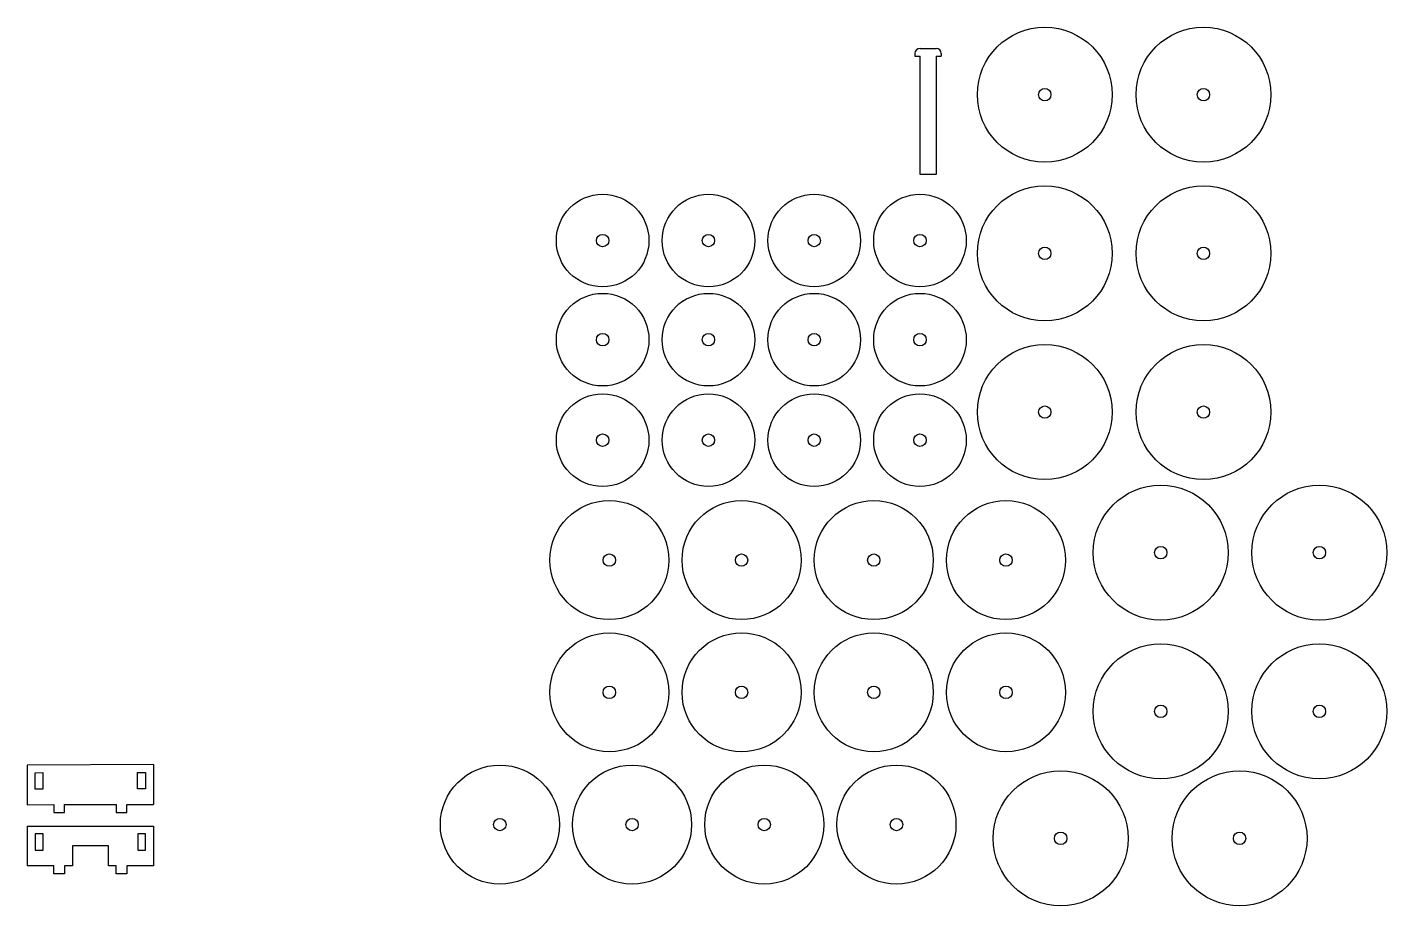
# Model space of a CAD drawing. Header units: millimetres. Extents: x 11 to 525, y 12 to 345.
import ezdxf

# ---------------------------------------------------------------- set-up
doc = ezdxf.new("R2010")
doc.units = ezdxf.units.MM

# ---------------------------------------------------------------- blocks, each defined once
blk = doc.blocks.new('*U10')
for centre in [(-60, 0), (-20, 0), (20, 0), (60, 0)]:
    blk.add_circle(centre, 17.5)
at = {"linetype": 'Continuous', "lineweight": 25}
for centre in [(-60, 0), (-20, 0), (20, 0), (60, 0)]:
    blk.add_circle(centre, 2.34, dxfattribs=at)
blk = doc.blocks.new('*U11')
at = {"color": 0, "linetype": 'ByBlock', "lineweight": -2, "transparency": 16777216}
for p in [(0, 0), (0, -38)]:
    blk.add_blockref('*U10', p, dxfattribs=at)

msp = doc.modelspace()

# ---------------------------------------------------------------- linework, layer by layer
for p, q in [((346.61, 334.57), (346.61, 333.57)), ((348.61, 336.57), (354.61, 336.57)), ((356.61, 334.57), (356.61, 333.57)), ((346.61, 333.57), (348.61, 333.57)), ((348.61, 288.87), (348.61, 333.57)), ((354.61, 333.57), (356.61, 333.57)), ((354.61, 333.57), (354.61, 288.87)), ((354.61, 288.87), (348.61, 288.87)), ((58.63, 65.77), (10.93, 65.63)), ((10.93, 65.63), (10.97, 50.63)), ((13.89, 62.74), (16.89, 62.75)), ((13.9, 56.54), (13.89, 62.74)), ((16.89, 62.75), (16.9, 56.55)), ((52.69, 62.85), (55.69, 62.86)), ((52.7, 56.65), (52.69, 62.85)), ((55.69, 62.86), (55.7, 56.66)), ((58.63, 65.77), (58.67, 50.77)), ((55.7, 56.66), (52.7, 56.65)), ((16.9, 56.55), (13.9, 56.54)), ((10.97, 50.63), (21.02, 50.66)), ((21.02, 50.66), (21.03, 47.66)), ((21.03, 47.66), (25.03, 47.67)), ((25.02, 50.67), (44.62, 50.73)), ((25.03, 47.67), (25.02, 50.67)), ((44.62, 50.73), (44.63, 47.73)), ((44.63, 47.73), (48.63, 47.74)), ((48.62, 50.74), (58.67, 50.77)), ((48.63, 47.74), (48.62, 50.74))]:
    msp.add_line(p, q)
at = {"extrusion": (-0.002958, 0.999996, -2.22045e-16)}
for p, q in [((58.63, 65.77), (10.93, 65.63)), ((55.7, 56.66), (52.7, 56.65)), ((16.9, 56.55), (13.9, 56.54))]:
    msp.add_line(p, q, dxfattribs=at)
at = {"extrusion": (-0.999996, -0.002958, 0)}
for p, q in [((10.93, 65.63), (10.97, 50.63)), ((16.89, 62.75), (16.9, 56.55)), ((55.69, 62.86), (55.7, 56.66)), ((21.02, 50.66), (21.03, 47.66)), ((44.62, 50.73), (44.63, 47.73))]:
    msp.add_line(p, q, dxfattribs=at)
at = {"extrusion": (0.002958, -0.999996, 2.22045e-16)}
for p, q in [((13.89, 62.74), (16.89, 62.75)), ((52.69, 62.85), (55.69, 62.86)), ((10.97, 50.63), (21.02, 50.66)), ((21.03, 47.66), (25.03, 47.67)), ((25.02, 50.67), (44.62, 50.73)), ((48.62, 50.74), (58.67, 50.77))]:
    msp.add_line(p, q, dxfattribs=at)
at = {"extrusion": (0.999996, 0.002958, 0)}
for p, q in [((13.9, 56.54), (13.89, 62.74)), ((52.7, 56.65), (52.69, 62.85)), ((58.63, 65.77), (58.67, 50.77)), ((25.03, 47.67), (25.02, 50.67)), ((48.63, 47.74), (48.62, 50.74))]:
    msp.add_line(p, q, dxfattribs=at)
at = {"extrusion": (-0.001908, 0.645119, -0.76408)}
msp.add_line((44.63, 47.73), (48.63, 47.74), dxfattribs=at)
at = {"extrusion": (0, 1, -2.22045e-16)}
for p, q in [((10.97, 42.55), (58.67, 42.55)), ((13.92, 33.45), (16.92, 33.45)), ((52.72, 33.45), (55.72, 33.45))]:
    msp.add_line(p, q, dxfattribs=at)
at = {"extrusion": (-1, 0, 0)}
for p, q in [((10.97, 42.55), (10.97, 27.55)), ((16.92, 33.45), (16.92, 39.65)), ((55.72, 33.45), (55.72, 39.65)), ((41.62, 27.55), (41.62, 35.05)), ((21.02, 24.55), (21.02, 27.55)), ((44.62, 24.55), (44.62, 27.55))]:
    msp.add_line(p, q, dxfattribs=at)
at = {"extrusion": (1, 0, 0)}
for p, q in [((58.67, 42.55), (58.67, 27.55)), ((13.92, 39.65), (13.92, 33.45)), ((52.72, 39.65), (52.72, 33.45)), ((28.02, 35.05), (28.02, 27.55)), ((25.02, 27.55), (25.02, 24.55)), ((48.62, 27.55), (48.62, 24.55))]:
    msp.add_line(p, q, dxfattribs=at)
at = {"extrusion": (0, -1, 2.22045e-16)}
for p, q in [((16.92, 39.65), (13.92, 39.65)), ((55.72, 39.65), (52.72, 39.65)), ((41.62, 35.05), (28.02, 35.05)), ((21.02, 27.55), (10.97, 27.55)), ((28.02, 27.55), (25.02, 27.55)), ((44.62, 27.55), (41.62, 27.55)), ((58.67, 27.55), (48.62, 27.55)), ((25.02, 24.55), (21.02, 24.55)), ((48.62, 24.55), (44.62, 24.55))]:
    msp.add_line(p, q, dxfattribs=at)
for centre, radius in [((395.75, 319.07), 25.5), ((455.75, 319.07), 25.5), ((395.75, 259.07), 25.5), ((455.75, 259.07), 25.5), ((455.75, 259.07), 25.5), ((228.55, 263.89), 17.5), ((268.55, 263.89), 17.5), ((308.55, 263.89), 17.5), ((348.55, 263.89), 17.5), ((395.75, 199.07), 25.5), ((455.75, 199.07), 25.5), ((455.75, 199.07), 25.5), ((455.75, 199.07), 25.5), ((439.59, 145.93), 25.5), ((439.59, 145.93), 25.5), ((439.59, 145.93), 25.5), ((499.59, 145.93), 25.5), ((499.59, 145.93), 25.5), ((499.59, 145.93), 25.5), ((231.07, 143.11), 22.5), ((281.07, 143.11), 22.5), ((331.07, 143.11), 22.5), ((381.07, 143.11), 22.5), ((231.07, 93.11), 22.5), ((281.07, 93.11), 22.5), ((331.07, 93.11), 22.5), ((381.07, 93.11), 22.5), ((439.59, 85.93), 25.5), ((439.59, 85.93), 25.5), ((499.59, 85.93), 25.5), ((499.59, 85.93), 25.5), ((189.67, 43.11), 22.5), ((239.67, 43.11), 22.5), ((289.67, 43.11), 22.5), ((339.67, 43.11), 22.5), ((401.76, 37.91), 25.5), ((469.42, 37.91), 25.5)]:
    msp.add_circle(centre, radius)
at = {"linetype": 'Continuous', "lineweight": 25}
for centre in [(395.75, 319.07), (455.75, 319.07), (228.55, 263.89), (268.55, 263.89), (308.55, 263.89), (348.55, 263.89), (395.75, 259.07), (455.75, 259.07), (455.75, 259.07), (395.75, 199.07), (455.75, 199.07), (455.75, 199.07), (455.75, 199.07), (231.07, 143.11), (281.07, 143.11), (331.07, 143.11), (381.07, 143.11), (439.59, 145.93), (439.59, 145.93), (439.59, 145.93), (499.59, 145.93), (499.59, 145.93), (499.59, 145.93), (231.07, 93.11), (281.07, 93.11), (331.07, 93.11), (381.07, 93.11), (439.59, 85.93), (439.59, 85.93), (499.59, 85.93), (499.59, 85.93), (189.67, 43.11), (239.67, 43.11), (289.67, 43.11), (339.67, 43.11), (401.76, 37.91), (469.42, 37.91)]:
    msp.add_circle(centre, 2.34, dxfattribs=at)
for centre, start, end in [((348.61, 334.57), 90, 180), ((354.61, 334.57), 0, 90)]:
    msp.add_arc(centre, 2, start, end)

# ---------------------------------------------------------------- block references
msp.add_blockref('*U11', (288.55, 226.44))

doc.saveas('drawing.dxf')
